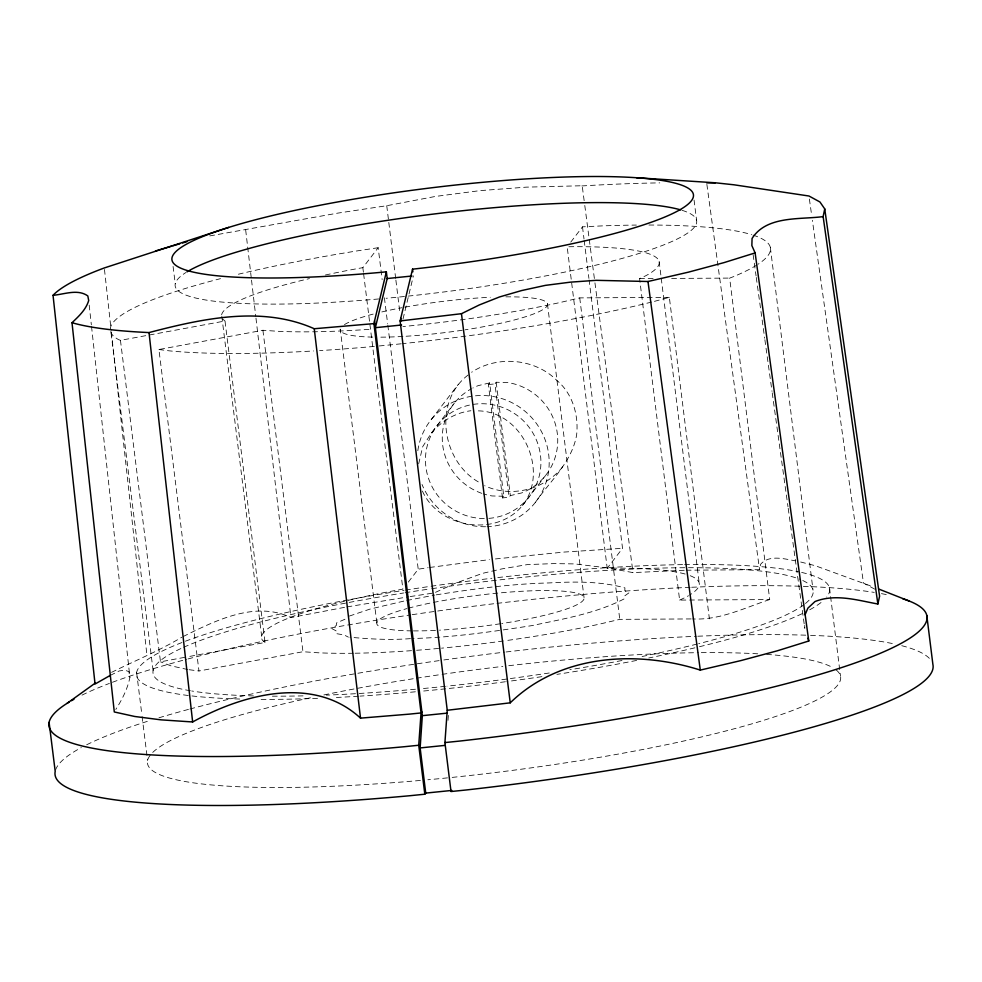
<?xml version="1.0" encoding="UTF-8"?>
<svg xmlns="http://www.w3.org/2000/svg" width="982" height="982" viewBox="0 0 982 982"><rect width="100%" height="100%" fill="white"/><g stroke="black" fill="none" stroke-linecap="round" stroke-linejoin="round"><path stroke-width="0.74" stroke-dasharray="4.91 3.68" d="M418.676 463.811L422.714 446.638L431.38 433.037L454.445 403.013M448.013 720.334L448.43 714.466M686.197 570.211L759.552 569.67L760.571 564.331C768.931 554.486 784.213 558.856 795.138 560.796M403.013 319.052L413.385 275.868M91.522 326.38L129.906 677.445C127.55 688.983 122.112 699.565 115.79 709.434M422.395 491.049C438.917 528.169 496.205 537.584 522.473 505.534C550.325 470.329 521.172 408.819 475.313 410.918M468.144 374.989C432.129 402.252 442.096 463.565 480.984 483.353M535.251 502.551C550.178 480.984 571.905 462.068 576.606 435.051C578.889 415.018 572.469 393.291 556.61 380.194C534.674 358.393 497.322 355.153 471.606 372.252M325.386 274.997A220.533 32.983 -7.1 0 1 358.209 268.467L362.849 267.669L378.18 247.722L382.145 279.563M431.135 419.707L458.41 384.208M570.775 242.1L582.498 226.842L602.322 225.885A332.628 49.738 -7.1 0 1 636.373 225.074M502.514 497.923L488.398 384.551L489.662 382.906L503.778 496.278L502.514 497.923L509.069 497.248L510.333 495.603L521.7 492.915A58.208 56.944 37.5 0 0 557.297 433.406A58.208 56.944 37.5 0 0 507.952 382.575L496.205 382.243L494.94 383.888L509.069 497.248M408.303 582.105L418.222 569.192L428.177 567.682M522.473 505.534L545.538 475.509M685.129 574.04A220.533 32.983 -7.1 0 0 611.307 568.173L607.207 568.259L622.539 548.312L589.102 279.919M431.38 433.037C441.409 421.168 455.304 412.649 470.906 410.746M562.698 466.831C544.433 489.687 511.278 498.218 484.617 485.697M111.567 672.363C135.013 660.677 159.244 650.796 181.78 637.244M183.131 636.545C215.598 620.575 255.283 600.481 290.954 617.568L345.529 607.158M110.303 675.383L119.252 670.939L124.886 670.166L128.9 671.651L129.906 677.445M756.901 264.98A332.628 49.738 -7.1 0 1 733.124 276.801L729.663 278.09L769.704 599.56L679.63 600.088L639.589 278.618L645.825 275.721A220.533 32.983 -7.1 0 0 571.266 246.703L567.166 246.789L607.207 568.259M679.63 600.088L685.866 597.191A220.533 32.983 -7.1 0 0 688.492 595.718M344.952 619.249L336.433 622.981L336.323 625.46L331.879 628.652L336.065 630.812L335.942 633.562L344.203 634.986L348.401 637.146M769.704 599.56C744.651 607.784 719.61 620.477 692.678 618.918M349.383 616.058L369.944 609.11L405.37 600.739M654.454 301.351L669.343 297.35L709.385 618.82M489.662 382.906L478.295 385.607A58.208 56.944 37.5 0 0 472.821 388.037M488.398 384.551L494.94 383.888M669.343 297.35L579.736 297.89L559.838 302.566A220.533 32.983 -7.1 0 1 402.951 326.552M691.156 618.93L619.777 619.36L599.879 624.036A220.533 32.983 -7.1 0 1 504.809 640.78M209.767 235.913L337.894 213.106L386.748 205.717L435.431 196.437L479.891 190.643L526.291 187.145L582.191 185.745L584.585 203.961M110.598 331.671A332.628 49.738 -7.1 0 0 118.552 339.6L120.455 340.349L225.001 320.991L265.042 642.461L187.378 656.835M353.348 653.251A220.533 32.983 -7.1 0 1 318.438 652.797L302.959 651.729L198.965 670.988L158.924 349.518L262.918 330.259L278.397 331.327A220.533 32.983 -7.1 0 0 371.478 329.191M120.455 340.349L160.496 661.819L185.893 657.118M406.781 600.493L434.719 595.055M347.027 606.901L408.647 596.798M378.18 247.722L356.576 250.987A332.628 49.738 -7.1 0 0 235.263 274.972M429.6 567.473L489.404 559.617M410.157 596.565L434.24 592.919L454.973 583.406L482.567 573.341L501.876 568.897L527.334 564.601L553.713 563.607L574.826 563.913L607.023 567.866L633.009 572.604L684.687 570.247M436.217 594.846C473.508 588.905 511.094 583.909 548.877 582.94C574.347 581.54 600.456 581.148 624.933 587.899L624.798 590.661L628.996 592.809L624.552 596L624.417 598.762C595.853 613.517 563.484 618.856 532.121 625.583C492.301 631.684 452.309 637.588 411.986 638.521M495.431 558.942L564.098 552.068L622.539 548.312M410.464 638.619C390.235 640.227 370.005 639.061 349.887 637.22M639.589 278.618L654.847 278.532M671.651 278.434L729.663 278.09M503.778 496.278L492.031 495.947A58.208 56.944 37.5 0 1 483.181 493.811M158.924 349.518L169.677 350.893A332.628 49.738 -7.1 0 0 313.565 350.967M189.17 669.724L198.965 670.988M187.771 669.552L170.647 665.759L160.496 661.819M800.674 562.011L815.195 565.693L873.403 586.941M874.741 589.151L863.473 583.038L812.372 220.299M222.533 318.978L225.001 320.991M265.042 642.461L262.575 640.448A220.533 32.983 -7.1 0 1 398.25 589.937L402.89 589.139L369.833 323.778M809.377 199.039L811.525 214.223M753.12 254.682L756.066 275.942M756.275 277.464L764.671 338.213M764.88 339.735L772.024 391.376M772.233 392.886L787.994 506.798M788.202 508.308L804.786 628.296L804.7 625.424M706.88 184.395L759.552 569.67M584.781 205.471L594.748 281.331M594.945 282.841L633.009 572.604M829.532 588.071L840.506 676.193M770.354 247.476L813.035 590.157M694.065 200.046L696.594 220.349M659.155 261.556L661.046 276.728M661.23 278.237L699.196 583.026M582.498 226.842L584.008 238.97M584.192 240.492L588.918 278.397M579.736 297.89L619.777 619.36M547.453 303.88L584.045 597.608M496.205 382.243L510.333 495.603M384.404 297.767L387.62 323.544M387.804 325.054L418.222 569.192M362.849 267.669L363.414 272.223M363.598 273.733L369.649 322.268M376.83 622.846L340.238 329.117A104.448 15.614 -7.1 0 0 373.823 337.133M262.918 330.259L302.959 651.729M221.809 316.351L261.666 636.299M173.078 266.429L175.25 283.835M153.106 670.522L110.426 327.841A332.628 49.738 -7.1 0 1 220.52 278.642M136.608 672.449L141.911 714.982M142.095 716.504L147.582 760.559M386.748 205.717L388.614 220.901M388.798 222.423L395.697 278.606M395.881 280.128L399.981 313.528M245.672 229.972L251.355 278.606M251.527 280.128L255.786 316.609M255.971 318.131L290.954 617.568M104.473 269.473L111.175 330.382M111.347 331.904L147.042 656.246M89.19 305.107L91.351 324.858M581.823 185.942A392.162 58.687 -7.1 0 1 659.781 182.873M836.234 669.994A349.261 52.23 -7.1 0 1 449.044 777.719M447.522 777.867A349.261 52.23 -7.1 0 1 427.87 779.769M420.382 780.444A349.261 52.23 -7.1 0 1 152.259 770.44A349.261 52.23 -7.1 0 1 313.16 697.195M323.876 694.937A349.261 52.23 -7.1 0 1 414.956 678.464M416.454 678.231A349.261 52.23 -7.1 0 1 440.55 674.585M442.06 674.364A349.261 52.23 -7.1 0 1 502.845 666.385M508.774 665.698A349.261 52.23 -7.1 0 1 698.46 652.686M701.308 652.649A349.261 52.23 -7.1 0 1 757.957 653.816M766.635 654.38A349.261 52.23 -7.1 0 1 833.178 667.883M801.631 572.42A349.261 52.23 -7.1 0 1 826.672 597.068M821.038 602.506A349.261 52.23 -7.1 0 1 808.419 610.497M802.122 613.676A349.261 52.23 -7.1 0 1 696.373 647.457M694.9 647.813A349.261 52.23 -7.1 0 1 648.758 658.001M636.618 660.432A349.261 52.23 -7.1 0 1 556.917 674.364M541.892 676.647A349.261 52.23 -7.1 0 1 506.896 681.545M505.374 681.741A349.261 52.23 -7.1 0 1 447.215 688.652M445.693 688.812A349.261 52.23 -7.1 0 1 421.401 691.23M415.398 691.794A349.261 52.23 -7.1 0 1 359.977 696.115M358.442 696.213A349.261 52.23 -7.1 0 1 332.751 697.662M317.542 698.325A349.261 52.23 -7.1 0 1 258.438 699.368M239.706 699.037A349.261 52.23 -7.1 0 1 149.374 658.321A349.261 52.23 -7.1 0 1 403.983 590.342M405.48 590.108A349.261 52.23 -7.1 0 1 429.576 586.463M431.086 586.254A349.261 52.23 -7.1 0 1 491.872 578.275M497.8 577.576A349.261 52.23 -7.1 0 1 683.153 564.613M684.601 564.601A349.261 52.23 -7.1 0 1 798.722 571.769M682.073 210.32A262.771 39.292 -7.1 0 1 633.194 255.246A262.771 39.292 -7.1 0 1 386.135 298.283M378.696 298.958A262.771 39.292 -7.1 0 1 185.88 272.542M81.997 695.133A442.391 66.15 -7.1 0 1 109.395 683.423M112.427 682.281A442.391 66.15 -7.1 0 1 186.617 659.315M188.041 658.934A442.391 66.15 -7.1 0 1 410.66 614.904M412.158 614.683A442.391 66.15 -7.1 0 1 436.217 611.221M437.727 611.013A442.391 66.15 -7.1 0 1 495.444 603.549M496.966 603.378A442.391 66.15 -7.1 0 1 690.223 587.322M691.696 587.261A442.391 66.15 -7.1 0 1 874.25 592.404M881.443 593.631A442.391 66.15 -7.1 0 1 889.41 595.239M408.303 608.214A104.448 15.614 -7.1 0 1 571.99 592.207A104.448 15.614 -7.1 0 1 501.716 623.545M500.28 623.766A104.448 15.614 -7.1 0 1 439.506 630.174M435.48 630.383A104.448 15.614 -7.1 0 1 413.262 630.898M411.826 630.874A104.448 15.614 -7.1 0 1 406.953 608.582M417.829 450.689A66.531 65.07 37.5 0 1 487.993 395.795A66.531 65.07 37.5 0 1 549.183 463.001A66.531 65.07 37.5 0 1 487.047 526.696M485.599 526.733A66.531 65.07 37.5 0 1 422.039 484.482M55.532 770.109A442.391 66.15 -7.1 0 1 81.31 747.572M86.674 744.786A442.391 66.15 -7.1 0 1 150.7 720.309M158.937 717.793A442.391 66.15 -7.1 0 1 188.519 709.385M189.907 709.016A442.391 66.15 -7.1 0 1 442.317 660.174M443.827 659.965A442.391 66.15 -7.1 0 1 504.576 652.146M506.098 651.974A442.391 66.15 -7.1 0 1 696.324 636.287M697.797 636.226A442.391 66.15 -7.1 0 1 808.984 635.28M810.555 635.342A442.391 66.15 -7.1 0 1 895.51 644.204M901.746 645.69A442.391 66.15 -7.1 0 1 930.678 659.892M802.773 580.522A332.628 49.738 -7.1 0 1 804.945 603.905M803.988 604.642A332.628 49.738 -7.1 0 1 698.668 643.652M697.134 644.045A332.628 49.738 -7.1 0 1 641.442 656.639M621.987 660.505A332.628 49.738 -7.1 0 1 569.818 669.736M549.22 672.989A332.628 49.738 -7.1 0 1 446.957 686.16M445.447 686.32A332.628 49.738 -7.1 0 1 421.523 688.677M415.447 689.229A332.628 49.738 -7.1 0 1 326.343 695.133M303.045 695.87A332.628 49.738 -7.1 0 1 269.142 696.152M253.466 695.907A332.628 49.738 -7.1 0 1 191.736 690.984M190.422 690.763A332.628 49.738 -7.1 0 1 181.167 648.427M183.659 647.285A332.628 49.738 -7.1 0 1 403.651 592.968M405.112 592.735A332.628 49.738 -7.1 0 1 430.325 588.893M431.81 588.684A332.628 49.738 -7.1 0 1 799.544 579.147M690.248 575.734A220.533 32.983 -7.1 0 1 689.695 594.994M503.336 640.988A220.533 32.983 -7.1 0 1 441.544 648.169M438.647 648.439A220.533 32.983 -7.1 0 1 415.963 650.329M411.519 650.661A220.533 32.983 -7.1 0 1 354.883 653.226M484.286 518.533A58.208 56.944 37.5 0 1 432.411 432.731A58.208 56.944 37.5 0 1 532.109 431.675A58.208 56.944 37.5 0 1 485.808 518.521M505.828 296.846A104.448 15.614 -7.1 0 1 545.084 308.066A104.448 15.614 -7.1 0 1 465.137 329.817M462.24 330.247A104.448 15.614 -7.1 0 1 404.289 336.36M402.927 336.445A104.448 15.614 -7.1 0 1 378.131 337.17M344.461 324.625A104.448 15.614 -7.1 0 1 374.486 313.749M381.826 311.945A104.448 15.614 -7.1 0 1 401.871 307.722M404.928 307.157A104.448 15.614 -7.1 0 1 490.3 297.276M753.01 235.103A332.628 49.738 -7.1 0 1 758.079 264.219M651.643 302.063A332.628 49.738 -7.1 0 1 402.767 343.626M401.257 343.786A332.628 49.738 -7.1 0 1 377.37 346.13M374.302 346.413A332.628 49.738 -7.1 0 1 319.604 350.611M648.906 225.025A332.628 49.738 -7.1 0 1 751.623 234.661M221.625 314.841A220.533 32.983 -7.1 0 1 309.44 278.581M481.732 493.32A58.208 56.944 37.5 0 1 442.526 443.606A58.208 56.944 37.5 0 1 471.495 388.737"/><path stroke-width="1.47" d="M49.1 722.408L55.201 771.361A442.391 66.15 -7.1 0 0 410.218 795.69L424.825 794.205L425.734 793.1L420.136 747.928L422.334 715.669L374.559 320.918L386.356 271.818L382.882 272.174A262.771 39.292 -7.1 0 1 228.72 227.407L104.301 267.951A391.352 58.392 -7.1 0 0 53.04 295.3L95.045 684.024L110.303 675.383M424.825 794.205L418.725 745.252L421.045 712.944L373.921 323.618L374.559 320.918M926.799 615.53L932.9 664.495A442.391 66.15 -7.1 0 1 466.033 789.994L451.02 791.529L444.92 742.576L447.24 710.268L400.116 320.942L412.55 269.142L416.024 268.786A262.771 39.292 -7.1 0 0 671.123 182.186A262.771 39.292 -7.1 0 0 228.72 227.407M805.068 614.757L807.879 608.165L814.999 601.536C835.473 593.472 857.311 600.235 877.871 604.016L823.137 216.617L824.733 208.896L819.933 201.973L808.959 196.007L733.996 184.8L715.35 182.787L636.532 177.742M877.871 604.016L879.59 596.197L824.733 208.896M386.356 271.818L387.19 278.544L375.382 327.681L401.577 325.005M421.904 711.95L421.045 712.944L409.457 714.123L360.517 718.137C313.479 674.72 242.517 694.36 192.644 721.966L161.048 719.855L134.792 716.492L114.293 711.962L72.005 322.71C78.72 316.351 85.962 309.674 88.699 300.541L87.815 295.926C77.603 288.671 64.284 294.391 53.04 295.3M447.24 710.268L510.235 702.83C560.047 654.208 636.79 649.937 700.289 670.092L740.882 660.591L777.228 650.833L808.775 641.001L755.121 252.914L751.856 245.574L752.065 238.479C766.586 215.475 799.79 219.735 823.137 216.617M66.997 703.407L95.168 683.153M400.116 320.942L461.466 313.7L479.326 304.936L499.47 296.969L521.638 290.549L545.403 285.369L570.444 282.153L596.246 280.324L647.985 281.503L688.357 272.174L724.102 262.587L755.121 252.914M155.5 250.975L171.384 246.261M172.832 245.831L179.816 243.794M182.603 242.971L186.801 241.744M72.005 322.71A391.352 58.392 -7.1 0 0 149.019 332.567C202.12 318.696 261.863 305.402 314.252 328.737L373.921 323.618M387.19 278.544L411.937 276.016M422.334 715.669L447.08 713.141M418.725 745.252L404.13 746.737A442.391 66.15 -7.1 0 1 69.182 702.044M444.92 742.576L459.932 741.042A442.391 66.15 -7.1 0 0 902.691 598.738M420.136 747.928L444.772 745.412M425.734 793.1L451.83 790.436M706.672 182.873L715.35 182.787M879.074 589.175L908.853 600.898M807.891 638.177L808.775 641.001M647.985 281.503L700.289 670.092M461.466 313.7L510.235 702.83M412.55 269.142L412.882 271.83M400.754 318.242L401.086 320.954M314.252 328.737L360.517 718.137M149.019 332.567L192.644 721.966M186.961 271.879A262.771 39.292 -7.1 0 1 429.355 214.579A262.771 39.292 -7.1 0 1 680.661 209.89M71.502 700.682A442.391 66.15 -7.1 0 1 73.945 699.307"/></g></svg>
